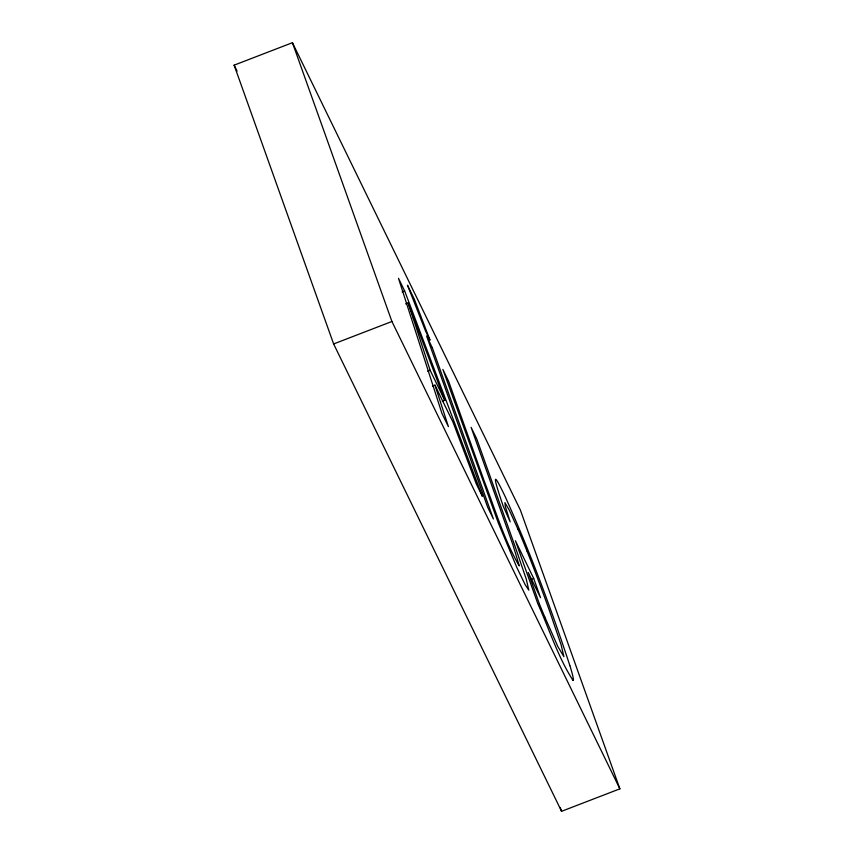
<?xml version="1.0" encoding="UTF-8"?>
<svg xmlns="http://www.w3.org/2000/svg" width="854" height="854" viewBox="0 0 854 854"><rect width="100%" height="100%" fill="white"/><g stroke="black" fill="none" stroke-linecap="round" stroke-linejoin="round"><path stroke-width="1.28" d="M519.243 565.711L512.934 544.841L471.098 427.331L476.756 438.945L514.791 545.589L526.235 579.033L528.818 590.167L525.125 584.648L516.809 567.419L498.437 523.278L442.874 369.408L448.617 381.29L484.047 480.588C495.106 509.059 503.817 539.216 519.125 565.764M234.135 65.16L292.431 42.7L520.374 510.051L619.865 788.84L561.569 811.3L333.626 343.948L234.135 65.16L237.06 71.149M402.159 291.897L404.647 290.936L482.339 496.291L476.276 483.834L453.015 422.207L434.953 385.133L432.476 386.083M405.65 303.885L408.127 302.924L412.834 315.638M333.626 343.948L391.922 321.488L619.865 788.84M427.651 371.234L430.128 370.284L444.753 400.291L442.276 401.241M531.241 579.439L533.718 578.478L540.529 597.704L528.252 572.511L539.418 603.991M572.97 680.307C557.95 657.174 549.346 629.217 537.892 603.895L515.41 540.753L533.718 578.478M404.647 290.936L398.476 278.297L441.902 413.304L448.425 426.669L434.953 385.133M517.983 529.245L509.304 510.158L504.917 502.611L505.301 506.411L510.169 521.847L503.123 505.91C498.213 491.456 487.431 459.121 505.44 497.167C530.12 552.015 551.097 608.518 569.885 665.64M544.841 617.09L557.79 646.435L563.896 656.673L561.153 644.919L549.795 611.688A109.397 5.081 68.9 0 0 535.757 573.546A72.088 3.341 68.9 0 0 527.11 551.342M444.753 400.291L412.738 315.361M292.431 42.7L391.922 321.488M560.224 807.532L561.569 811.3M408.137 302.946L413.389 318.862M413.325 318.638L430.128 370.284M518.026 529.384A61.851 2.872 68.9 0 1 527.089 551.268M544.82 617.026A69.985 3.245 68.9 0 1 539.429 604.034M569.949 665.789A88.25 4.099 68.9 0 1 573.077 680.403M414.414 299.423L407.465 285.151L425.623 331.171L430.01 340.18L414.414 299.423M432.284 347.674L426.573 335.942L487.677 507.244L493.398 518.976L432.284 347.674"/></g></svg>
